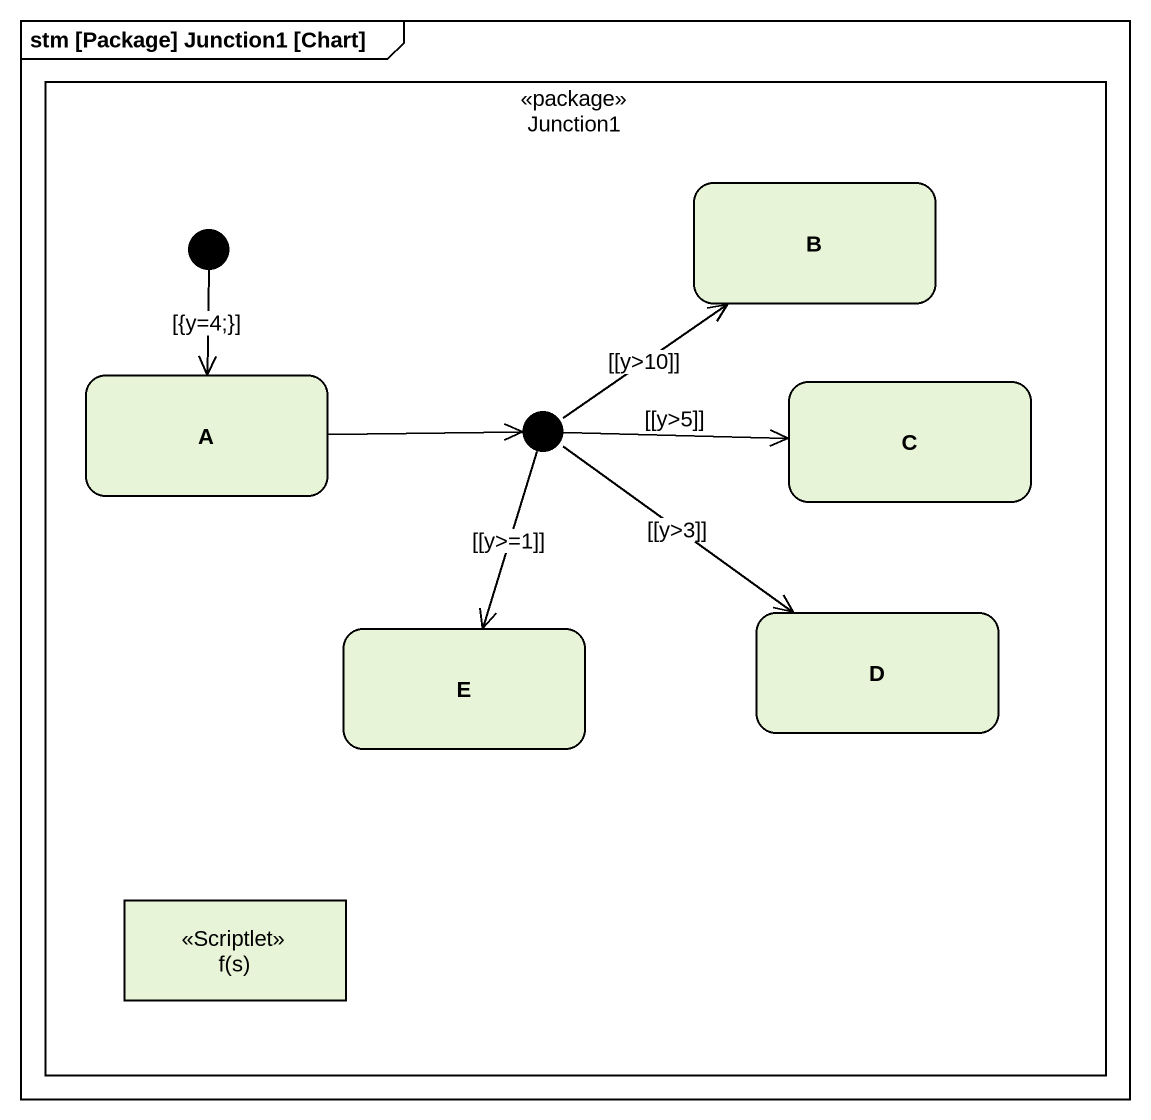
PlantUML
@startuml
mainframe stm [Package] Junction1 [Chart]
hide empty description
state Junction1 <<package>> {
  state B
  state A
  state junction1 <<choice>>
  state C
  state E
  state D
  state "f(s)" as f_s <<Scriptlet>>
  [*] --> A : [{y=4;}]
}
A -right-> junction1
junction1 -up-> B : ~[~[y>10]]
junction1 -right-> C : ~[~[y>5]]
junction1 --> E : ~[~[y>=1]]
junction1 --> D : ~[~[y>3]]
@enduml
